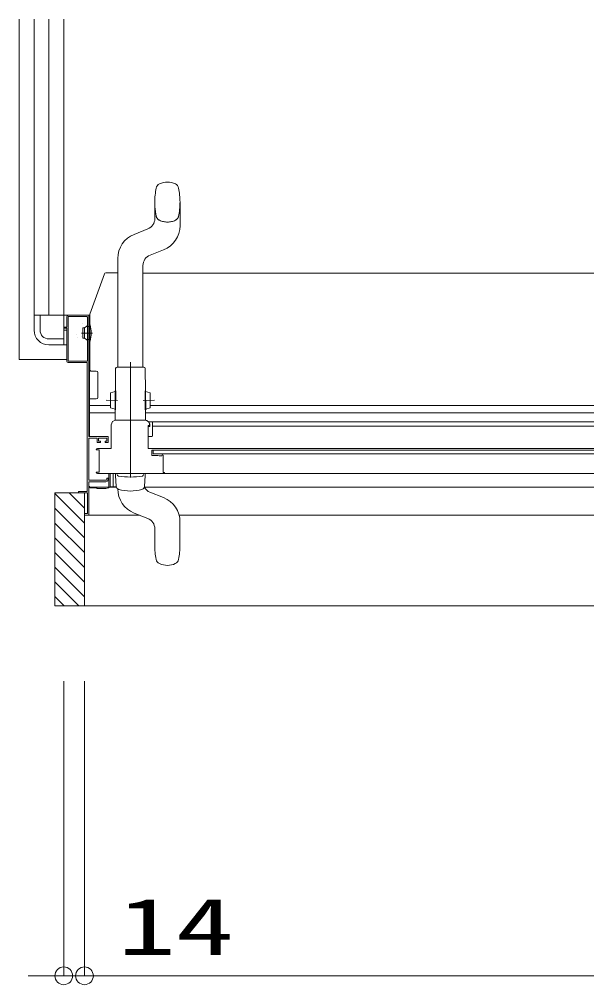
# Model space of a CAD drawing. Units: millimetres on the paper. Extents: x -305 to 305, y -152 to 152.
# Drawn here: x -133.93 to -114.78, y -42.55 to -9.93 of the extents above; entities that cross this region are included whole.
import ezdxf
from ezdxf.enums import TextEntityAlignment as Align

# ---------------------------------------------------------------- set-up
doc = ezdxf.new("R2010")
doc.units = ezdxf.units.MM
for name, pattern in [('DASHED2', [3, 2, -1]), ('LONG_CHAIN', [21, 18, -1, 1, -1]), ('LONG_DOUBLE_CHAIN', [21.8, 18, -1, 0.6, -0.6, 0.6, -1])]:
    doc.linetypes.add(name, pattern=pattern)
doc.layers.add('0-0_0', color=7, linetype='Continuous', lineweight=9)
doc.layers.add('0-1_VIEW0001', color=7, linetype='Continuous', lineweight=9)
doc.styles.add('ＭＳ ゴシック', font='')
doc.styles.get('ＭＳ ゴシック').set_extended_font_data('MS Gothic')

# ---------------------------------------------------------------- blocks, each defined once
blk = doc.blocks.new('_ORIGIN')
at = {"layer": '0-0_0'}
blk.add_line((0, 0), (-1, 0), dxfattribs=at)
blk.add_circle((0, 0), 0.5, dxfattribs=at)

msp = doc.modelspace()

# ---------------------------------------------------------------- linework, layer by layer
at = {"layer": '0-0_0'}
for p, q in [((-132.434, -32.287), (-132.434, -42.246)), ((-131.734, -32.287), (-131.734, -42.246)), ((-133.034, -42.246), (-133.634, -42.246)), ((-132.434, -42.246), (-131.734, -42.246)), ((-131.134, -42.246), (-73.839, -42.246)), ((-131.134, -42.246), (-130.534, -42.246))]:
    msp.add_line(p, q, dxfattribs=at)
msp.add_lwpolyline([(-131.734, -32.287), (-131.734, -42.246), (-126.486, -42.246)], dxfattribs=at)
at = {"layer": '0-1_VIEW0001', "linetype": 'LONG_DOUBLE_CHAIN'}
for p, q in [((-133.934, -9.927), (-133.934, -21.427)), ((-131.464, -20.527), (-131.832, -20.527)), ((-132.334, -21.427), (-133.934, -21.427))]:
    msp.add_line(p, q, dxfattribs=at)
at = {"layer": '0-1_VIEW0001'}
for p, q in [((-133.434, -19.927), (-133.434, -9.927)), ((-133.434, -9.927), (-133.434, -19.927)), ((-132.934, -19.927), (-132.934, -9.927)), ((-132.434, -20.927), (-132.434, -9.927)), ((-131.549, -21.775), (-131.549, -19.892)), ((-133.434, -19.927), (-131.549, -19.927)), ((-133.034, -19.927), (-133.434, -19.927)), ((-133.434, -19.927), (-133.434, -20.427)), ((-133.234, -19.927), (-133.234, -20.427)), ((-132.334, -19.977), (-132.334, -20.327)), ((-132.289, -19.987), (-132.289, -21.467)), ((-131.549, -19.927), (-132.284, -19.927)), ((-131.649, -19.972), (-132.274, -19.972)), ((-131.634, -21.467), (-131.634, -19.987)), ((-132.434, -20.427), (-132.334, -20.427)), ((-132.434, -20.927), (-132.434, -20.527)), ((-132.334, -20.327), (-132.409, -20.327)), ((-132.334, -20.367), (-132.334, -21.477)), ((-131.784, -20.352), (-131.734, -20.352)), ((-131.784, -20.352), (-131.784, -20.702)), ((-131.734, -20.352), (-131.656, -20.292)), ((-131.734, -20.702), (-131.734, -20.352)), ((-131.599, -20.309), (-131.618, -20.309)), ((-131.584, -20.227), (-131.564, -20.227)), ((-131.547, -20.227), (-131.559, -20.227)), ((-132.934, -20.727), (-132.434, -20.727)), ((-131.784, -20.702), (-131.734, -20.702)), ((-131.734, -20.702), (-131.656, -20.761)), ((-131.599, -20.744), (-131.618, -20.744)), ((-131.584, -20.827), (-131.564, -20.827)), ((-132.434, -20.927), (-132.934, -20.927)), ((-132.434, -20.927), (-132.334, -20.927)), ((-132.334, -20.927), (-132.434, -20.927)), ((-132.274, -21.482), (-131.649, -21.482)), ((-131.562, -24.027), (-131.562, -21.755)), ((-131.499, -21.816), (-131.334, -21.816)), ((-131.284, -22.702), (-131.284, -21.865)), ((-131.562, -22.752), (-131.334, -22.752)), ((-129.584, -23.667), (-129.584, -24.412)), ((-129.524, -23.687), (-129.584, -23.687)), ((-129.549, -23.652), (-129.569, -23.652)), ((-129.434, -23.672), (-113.406, -23.672)), ((-131.309, -24.077), (-131.309, -24.227)), ((-129.459, -24.024), (-129.584, -24.024)), ((-131.294, -24.427), (-130.834, -24.427)), ((-130.864, -24.432), (-130.864, -24.432)), ((-129.569, -24.427), (-111.309, -24.427)), ((-129.464, -24.482), (-129.464, -24.652)), ((-112.129, -24.482), (-129.464, -24.482)), ((-129.454, -24.662), (-129.274, -24.662)), ((-129.414, -24.607), (-129.414, -24.482)), ((-112.179, -24.607), (-129.414, -24.607)), ((-129.255, -24.665), (-129.217, -24.681)), ((-129.211, -24.682), (-129.139, -24.682)), ((-129.114, -24.657), (-129.114, -24.652)), ((-129.104, -24.642), (-129.103, -24.642)), ((-129.096, -24.644), (-129.081, -24.653)), ((-131.294, -25.277), (-110.609, -25.277)), ((-130.912, -25.277), (-130.912, -25.757)), ((-130.864, -25.712), (-130.864, -25.277)), ((-130.684, -25.352), (-130.684, -25.277)), ((-130.666, -25.699), (-130.684, -25.352)), ((-129.684, -25.352), (-129.702, -25.699)), ((-129.684, -25.277), (-129.684, -25.352)), ((-131.009, -25.502), (-131.584, -25.502)), ((-131.562, -25.732), (-131.562, -25.697)), ((-130.658, -25.737), (-131.559, -25.737)), ((-131.312, -25.757), (-131.537, -25.757)), ((-131.312, -25.777), (-131.312, -25.757)), ((-130.912, -25.757), (-131.009, -25.776)), ((-130.662, -25.724), (-130.764, -25.724)), ((-73.434, -25.737), (-129.714, -25.737)), ((-132.734, -25.927), (-131.634, -25.927)), ((-132.734, -29.747), (-132.734, -25.927)), ((-131.734, -26.947), (-132.734, -25.947)), ((-131.734, -26.447), (-132.254, -25.927)), ((-131.919, -25.927), (-131.649, -25.927)), ((-131.734, -29.747), (-131.734, -25.927)), ((-131.634, -25.927), (-131.634, -26.627)), ((-131.014, -25.777), (-131.312, -25.777)), ((-129.794, -25.812), (-129.793, -25.813)), ((-129.062, -26.089), (-129.522, -25.907)), ((-131.734, -27.447), (-132.734, -26.447)), ((-131.634, -26.627), (-131.734, -26.627)), ((-131.734, -26.642), (-131.734, -26.662)), ((-131.734, -26.679), (-129.881, -26.679)), ((-129.596, -26.792), (-129.799, -26.712)), ((-73.434, -26.677), (-128.539, -26.677)), ((-131.734, -27.947), (-132.734, -26.947)), ((-128.509, -27.702), (-128.509, -26.903)), ((-129.359, -27.141), (-129.359, -27.702)), ((-131.734, -28.447), (-132.734, -27.447)), ((-131.734, -28.942), (-132.734, -27.942)), ((-131.734, -29.437), (-132.734, -28.437)), ((-131.919, -29.747), (-132.734, -28.932)), ((-132.414, -29.747), (-132.734, -29.427)), ((-72.259, -29.747), (-132.734, -29.747))]:
    msp.add_line(p, q, dxfattribs=at)
at = {"layer": '0-1_VIEW0001', "color": 5}
for p, q in [((-129.358, -16.102), (-129.358, -16.663)), ((-128.508, -16.102), (-128.508, -16.901)), ((-130.055, -17.194), (-129.595, -17.012)), ((-129.521, -17.897), (-129.061, -17.715)), ((-130.608, -21.677), (-130.608, -18.008)), ((-129.758, -21.677), (-129.758, -18.246)), ((-131.549, -19.892), (-131.061, -18.525)), ((-131.014, -18.492), (-130.608, -18.492)), ((-129.758, -18.502), (-94.319, -18.502)), ((-130.683, -21.727), (-130.69, -22.484)), ((-129.733, -21.677), (-130.633, -21.677)), ((-129.677, -22.477), (-129.683, -21.727)), ((-130.695, -22.502), (-130.851, -22.55)), ((-130.701, -23.119), (-130.695, -22.484)), ((-130.68, -22.484), (-130.695, -22.484)), ((-130.685, -23.119), (-130.68, -22.484)), ((-129.682, -23.127), (-129.687, -22.477)), ((-129.672, -22.477), (-129.687, -22.477)), ((-129.666, -23.127), (-129.672, -22.477)), ((-129.672, -22.502), (-129.516, -22.55)), ((-130.851, -22.55), (-130.855, -23.05)), ((-129.516, -22.55), (-129.512, -23.05)), ((-131.562, -22.977), (-130.854, -22.977)), ((-130.7, -23.102), (-130.855, -23.05)), ((-130.701, -23.119), (-130.685, -23.119)), ((-130.696, -23.119), (-130.699, -23.477)), ((-129.666, -23.127), (-129.682, -23.127)), ((-129.668, -23.477), (-129.671, -23.127)), ((-129.666, -23.102), (-129.512, -23.05)), ((-129.513, -22.977), (-93.319, -22.977)), ((-130.697, -23.228), (-131.562, -23.228)), ((-130.682, -23.477), (-130.684, -23.477)), ((-130.684, -23.477), (-129.683, -23.477)), ((-112.659, -23.228), (-129.67, -23.228)), ((-130.834, -24.427), (-130.834, -23.627)), ((-129.459, -23.524), (-129.561, -23.524)), ((-129.534, -23.627), (-129.534, -23.637)), ((-129.524, -23.687), (-129.524, -23.627)), ((-112.659, -23.532), (-129.439, -23.532)), ((-129.434, -23.547), (-129.434, -24.002)), ((-129.798, -26.712), (-130.056, -26.61))]:
    msp.add_line(p, q, dxfattribs=at)
at = {"layer": '0-1_VIEW0001', "color": 2}
for p, q in [((-131.791, -20.204), (-131.79, -20.204)), ((-132.005, -20.564), (-132.005, -20.564)), ((-131.973, -20.695), (-131.972, -20.695)), ((-131.836, -20.646), (-131.835, -20.646))]:
    msp.add_line(p, q, dxfattribs=at)
at = {"layer": '0-1_VIEW0001', "color": 5, "linetype": 'LONG_CHAIN'}
for p, q in [((-130.183, -25.408), (-130.183, -21.516)), ((-130.183, -25.408), (-130.183, -21.516)), ((-130.183, -25.408), (-130.183, -21.689)), ((-130.183, -25.408), (-130.183, -21.689)), ((-130.614, -22.803), (-131.003, -22.799)), ((-129.753, -22.803), (-129.364, -22.799))]:
    msp.add_line(p, q, dxfattribs=at)
at = {"layer": '0-1_VIEW0001'}
for points in [[(-132.284, -19.927), (-132.319, -19.942), (-132.334, -19.977)], [(-131.309, -24.227), (-131.189, -24.227), (-131.189, -24.177), (-131.264, -24.177), (-131.264, -24.077), (-130.979, -24.077), (-130.979, -24.177), (-131.039, -24.177), (-131.039, -24.227), (-130.934, -24.227), (-130.934, -24.027), (-131.584, -24.027), (-131.584, -19.927)], [(-132.409, -20.327), (-132.409, -20.367), (-132.334, -20.367)], [(-132.334, -21.477), (-132.319, -21.512), (-132.284, -21.527)], [(-132.284, -21.527), (-131.639, -21.527), (-131.639, -25.887), (-131.934, -25.887), (-131.934, -25.927)], [(-131.499, -21.816), (-131.501, -21.815), (-131.509, -21.815), (-131.52, -21.813), (-131.532, -21.807), (-131.541, -21.798), (-131.548, -21.787), (-131.549, -21.779), (-131.549, -21.775)], [(-129.569, -23.652), (-129.58, -23.656), (-129.584, -23.667)], [(-131.584, -25.502), (-131.584, -24.077), (-131.309, -24.077)], [(-131.324, -24.477), (-131.331, -24.474), (-131.334, -24.467), (-131.322, -24.439), (-131.294, -24.427)], [(-129.584, -24.412), (-129.58, -24.423), (-129.569, -24.427)], [(-131.324, -25.227), (-131.234, -25.227), (-131.234, -24.477), (-131.324, -24.477)], [(-129.464, -24.652), (-129.461, -24.659), (-129.454, -24.662)], [(-129.274, -24.662), (-129.264, -24.663), (-129.255, -24.665)], [(-129.217, -24.681), (-129.214, -24.682), (-129.211, -24.682)], [(-129.139, -24.682), (-129.121, -24.675), (-129.114, -24.657)], [(-129.114, -24.652), (-129.111, -24.645), (-129.104, -24.642)], [(-129.103, -24.642), (-129.099, -24.642), (-129.096, -24.644)], [(-129.081, -24.653), (-129.076, -24.658), (-129.074, -24.665)], [(-129.074, -24.665), (-129.074, -25.242), (-129.034, -25.242), (-129.034, -25.277)], [(-131.294, -25.277), (-131.322, -25.265), (-131.334, -25.237), (-131.331, -25.23), (-131.324, -25.227)], [(-130.934, -25.477), (-130.934, -25.427), (-130.984, -25.427), (-130.984, -25.477)], [(-130.764, -25.277), (-130.764, -25.727), (-130.849, -25.727)], [(-131.584, -26.679), (-131.584, -25.552), (-131.009, -25.552)], [(-131.009, -25.552), (-130.956, -25.53), (-130.934, -25.477)], [(-130.984, -25.477), (-130.991, -25.495), (-131.009, -25.502)]]:
    msp.add_lwpolyline(points, dxfattribs=at)
at = {"layer": '0-1_VIEW0001', "color": 5}
for points in [[(-130.834, -23.627), (-130.79, -23.521), (-130.684, -23.477)], [(-129.534, -23.637), (-129.538, -23.648), (-129.549, -23.652)]]:
    msp.add_lwpolyline(points, dxfattribs=at)
for centre, radius, start, end in [((-126.951, -16.102), 2.408, 168.6588, 180), ((-129.115, -15.668), 0.2, 115.34, 168.6588), ((-128.933, -16.052), 0.625, 64.66, 115.34), ((-128.751, -15.668), 0.2, 11.3412, 64.66), ((-130.916, -16.102), 2.408, 0, 11.3412), ((-129.733, -16.663), 0.375, 291.6036, 0), ((-129.383, -16.901), 0.875, 291.6036, 0), ((-129.733, -18.008), 0.875, 111.6036, 180), ((-129.383, -18.246), 0.375, 111.6036, 180), ((-131.014, -18.542), 0.05, 90, 160.3462), ((-130.633, -21.727), 0.05, 90, 180), ((-129.733, -21.727), 0.05, 0, 90), ((-129.684, -23.627), 0.15, 0, 90.452), ((-129.684, -23.627), 0.16, 0, 39.8384), ((-129.459, -23.549), 0.025, 0, 90), ((-129.459, -23.549), 0.025, 0, 90), ((-130.579, -25.311), 0.0485, 177.5028, 257.3444), ((-130.183, -23.073), 2.321, 259.9146, 280.0854), ((-129.788, -25.311), 0.0485, 282.6556, 2.4972), ((-129.733, -25.796), 0.875, 180, 248.3964)]:
    msp.add_arc(centre, radius, start, end, dxfattribs=at)
at = {"layer": '0-1_VIEW0001', "color": 5, "linetype": 'DASHED2'}
for centre, radius, start, end in [((-126.951, -16.102), 2.408, 180, 191.3412), ((-130.916, -16.102), 2.408, 348.6588, 0), ((-129.115, -16.536), 0.2, 191.3412, 244.66), ((-128.751, -16.536), 0.2, 295.34, 348.6588), ((-128.933, -16.152), 0.625, 244.66, 295.34)]:
    msp.add_arc(centre, radius, start, end, dxfattribs=at)
at = {"layer": '0-1_VIEW0001'}
for centre, radius, start, end in [((-132.274, -19.987), 0.015, 90, 180), ((-131.649, -19.987), 0.015, 0, 90), ((-132.934, -20.427), 0.5, 180, 270), ((-132.934, -20.427), 0.3, 180, 270), ((-131.647, -20.304), 0.015, 19.4712, 127.1608), ((-131.618, -20.294), 0.015, 199.4712, 270), ((-131.599, -20.294), 0.015, 270, 0), ((-131.564, -20.252), 0.025, 12.424, 90), ((-132.812, -20.527), 1.303, 347.576, 12.424), ((-131.647, -20.749), 0.015, 232.8391, 340.5288), ((-131.618, -20.759), 0.015, 90, 160.5288), ((-131.599, -20.759), 0.015, 0, 90), ((-131.564, -20.802), 0.025, 270, 347.576), ((-132.274, -21.467), 0.015, 180, 270), ((-131.649, -21.467), 0.015, 270, 0), ((-131.334, -21.866), 0.05, 0, 90), ((-131.334, -22.702), 0.05, 270, 0), ((-129.459, -23.999), 0.025, 270, 0), ((-129.459, -23.999), 0.025, 270, 0), ((-131.537, -25.732), 0.025, 180, 270), ((-130.849, -25.712), 0.015, 180, 270), ((-130.541, -25.693), 0.125, 183.0011, 254.0538), ((-129.827, -25.693), 0.125, 285.9428, 356.999), ((-129.384, -25.558), 0.375, 209.104, 248.3964), ((-131.014, -25.752), 0.025, 270, 281.3099), ((-130.184, -24.446), 1.421, 254.017, 285.9811), ((-129.384, -26.903), 0.875, 0, 68.3964), ((-129.734, -27.141), 0.375, 0, 68.3964), ((-126.952, -27.702), 2.408, 180, 191.3412), ((-130.917, -27.702), 2.408, 348.6588, 0), ((-129.116, -28.136), 0.2, 191.3412, 244.66), ((-128.934, -27.752), 0.625, 244.66, 295.34), ((-128.752, -28.136), 0.2, 295.34, 348.6588)]:
    msp.add_arc(centre, radius, start, end, dxfattribs=at)
at = {"layer": '0-1_VIEW0001', "color": 2}
msp.add_arc((-130.183, -23.073), 2.321, 259.9146, 280.0854, dxfattribs=at)

# ---------------------------------------------------------------- block references
at = {"layer": '0-0_0', "xscale": 0.6, "yscale": 0.6}
msp.add_blockref('_ORIGIN', (-132.434, -42.246), dxfattribs=at)
at = {"layer": '0-0_0', "xscale": 0.6, "yscale": 0.6, "rotation": 180}
msp.add_blockref('_ORIGIN', (-131.734, -42.246), dxfattribs=at)
msp.add_blockref('_ORIGIN', (-131.734, -42.246), dxfattribs=at)

# ---------------------------------------------------------------- texts
at = {"layer": '0-0_0', "style": 'ＭＳ ゴシック', "width": 1.5}
msp.add_text('14', height=1.921, dxfattribs=at).set_placement((-130.605, -42.116), align=Align.BOTTOM_LEFT)

doc.saveas('drawing.dxf')
